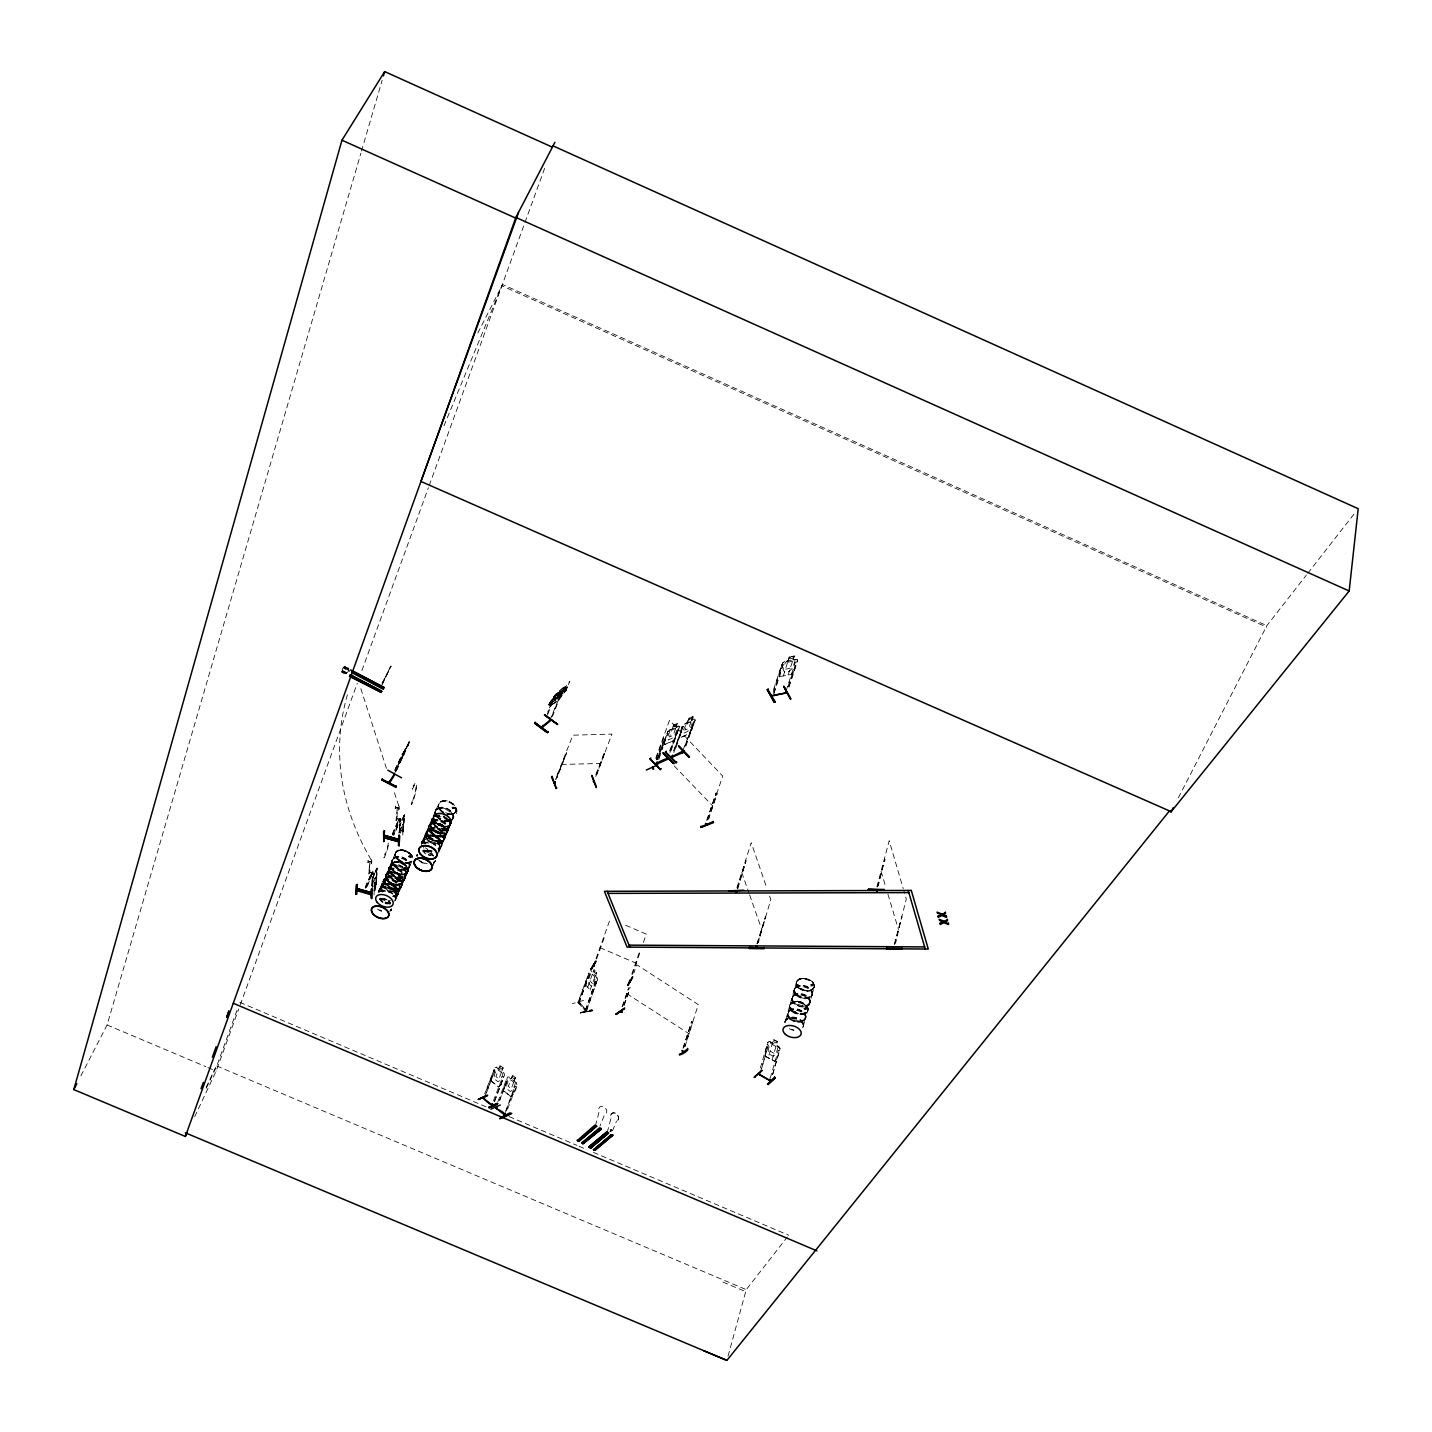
<?xml version="1.0" encoding="UTF-8"?>
<svg xmlns="http://www.w3.org/2000/svg" width="1432" height="1432" viewBox="0 0 1432 1432"><rect width="100%" height="100%" fill="white"/><g stroke="black" fill="none" stroke-linecap="round" stroke-linejoin="round"><path stroke-width="0.75" stroke-dasharray="5 3.75" d="M396.252 818.853C396.664 819.158 404.146 819.766 400.19 820.411M406.42 872.5L405.166 876.241A9.183 5.674 23.5 0 1 390.095 873.484A9.183 5.674 23.5 0 1 396.395 865.644A9.183 5.674 23.5 0 1 405.149 876.277L405.578 875.793M383.418 880.501L382.738 881.861L390.757 865.34M408.89 743.817L403.52 752.14L409.212 741.704L393.71 775.106M796.639 1001.577C799.844 998.963 809.796 1010.008 807.022 1006.105M592.454 1010.706C555.007 1017.203 618.642 1006.463 580.533 1012.8M374.038 894.928L374.522 882.649L373.072 885.907M374.2 890.847L374.414 885.119M580.676 1012.388L592.239 1009.632M375.596 887.321C379.677 857.41 371.353 907.423 375.793 887.303M611.536 1129.955L610.48 1131.298L611.446 1130.815M611.518 1130.582L610.891 1131.012M381.002 888.61L381.216 886.694L381.163 888.288M385.029 878.264C388.824 874.916 380.429 882.47 382.165 884.135M383.185 890.167L382.237 890.901M382.988 890.274L382.111 890.615L383.078 890.615M383.561 891.152L383.436 890.364M383.4 880.537L384.42 879.785L384.241 881.378M388.591 881.879L385.888 878.693L385.566 875.006M426.915 833.531L429.278 828.716M386.443 878.962L387.338 879.373M388.251 871.318L391.097 864.892L387.66 873.61M387.893 879.499L386.944 878.639L387.911 878.997M386.712 879.391L387.678 879.141M429.851 835.142C434.54 834.874 443.311 839.045 441.879 845.471M434.612 822.738L432.41 823.293M392.654 868.025L392.833 868.938M392.654 868.938L392.851 868.025M367.97 862.708L368.078 860.578M412.04 860.99C406.545 866.342 392.35 859.755 395.93 851.861M395.178 854.832L395.25 853.257M394.391 890.471C395.017 887.947 397.631 892.261 396.413 890.06M394.892 890.579L394.946 890.024M368.758 873.878L369.599 869.904M369.009 870.745L369.85 862.512L369.026 870.674M369.134 873.985L369.993 870.012M371.318 873.144L372.839 874.648L372.964 871.945L372.839 874.648L371.282 874.003M371.676 862.977A1.862 1.414 2.8 0 0 369.009 861.545A1.862 1.414 2.8 0 0 368.794 863.997A1.862 1.414 2.8 0 0 371.676 862.977L371.801 860.847A1.862 1.414 2.8 0 0 369.116 859.415A1.862 1.414 2.8 0 0 368.901 861.867A1.862 1.414 2.8 0 0 371.801 860.847M365.339 888.18L372.571 871.837M371.407 873.914L372.338 872.679L368.865 871.533M372.266 885.191C374.665 870.441 370.906 881.593 372.803 878.514M397.72 856.998L396.36 857.142M395.644 890.149L397.076 890.972M398.651 893.371C399.546 885.728 387.141 880.071 381.771 885.638M406.33 873.967C413.168 867.291 399.152 858.448 392.762 862.512M371.783 885.066L372.034 878.299M372.105 886.301L372.553 877.494M372.356 890.847L373.072 877.673M402.822 834.999L402.75 824.313M400.011 888.467L405.829 874.916M401.157 879.266C398.884 875.417 398.347 881.915 401.461 879.373M403.305 879.839L402.392 883.114M376.795 868.848L372.571 878.031L376.92 869.206M372.606 878.586L377.278 868.168L376.025 884.546L377.368 868.311M376.025 884.546L376.67 868.114M404.325 867.828L405.542 869.135M406.491 868.58L405.292 867.631L404.737 868.759M404.093 880.143A9.093 5.621 23.5 0 0 395.411 869.636A9.093 5.621 23.5 0 0 389.182 877.368A9.093 5.621 23.5 0 0 404.093 880.143L405.363 876.563M406.097 867.935L405.489 869.188M406.634 868.472C407.01 871.444 401.676 867.488 405.471 867.577M392.117 860.632L389.164 867.416M408.603 856.873L408.532 856.39M409.069 856.891L410.179 855.924M409.874 857.052L410.841 856.676L409.928 857.482M387.768 872.339L384.814 879.069L387.696 872.589M378.764 890.758L378.692 891.044A9.254 5.656 23.4 0 1 389.898 889.129A9.254 5.656 23.4 0 1 395.375 898.687L396.073 897.327L394.015 902.017M395.232 808.794L395.375 806.556M395.912 820.554L396.807 816.437M397.076 817.35L397.183 808.615L396.324 820.661M421.796 843.824L424.123 839.009M399.063 809.08A1.915 1.432 3.6 0 0 396.288 807.63A1.915 1.432 3.6 0 0 396.091 810.1A1.915 1.432 3.6 0 0 399.063 809.08L399.206 806.825A1.915 1.432 3.6 0 0 396.431 805.393A1.915 1.432 3.6 0 0 396.234 807.863A1.915 1.432 3.6 0 0 399.206 806.825M398.651 820.572L400.262 818.549L393.621 834.247M398.937 833.263L399.904 825.387M399.868 818.424L400.262 821.019L393.872 835.142M399.868 832.422L399.85 824.062L399.367 832.296L402.947 824.152M398.561 820.769L400.137 821.109L399.886 820.232M399.564 831.365L399.761 824.241M399.868 825.011L399.349 826.21L404.755 814.683L403.162 831.992L403.609 815.417L404.128 816.526M423.693 840.638L423.926 838.597M424.839 842.839L426.217 842.678L424.928 842.983M426.593 831.813L425.25 835.572M402.661 831.849L403.949 814.683M403.162 831.992L404.343 815.613M442.81 836.521C436.706 837.684 427.559 833.424 428.669 826.264M430.567 829.88L430.925 831.025L429.582 830.542M443.186 826.461L435.006 821.807L433.538 816.634M435.972 809.724L435.042 813.125M434.54 820.5L435.632 819.856L435.865 820.983M438.657 807.72C436.957 791.395 467.118 806.449 453.317 817.242M440.483 808.257C437.673 806.789 441.074 810.065 440.447 807.612M440.752 808.543L439.803 808.203M437.816 841.891L439.051 843.681L440.054 842.302M439.875 843.054L438.12 842.696L438.747 841.604M453.443 816.061L452.512 819.319A9.576 6.122 23.3 0 0 443.437 808.167A9.576 6.122 23.3 0 0 436.635 816.616A9.576 6.122 23.3 0 0 452.387 819.462L451.098 820.554M440.197 807.934L440.161 808.436M440.268 843.018L439.714 841.962L438.998 843.305M440.233 848.263L440.358 846.598M442.363 830.095L443.419 829.379M448.574 828.448L446.211 832.923M449.916 825.691L450.06 823.651L448.717 827.678A9.451 6.014 23.3 0 1 433.162 824.904A9.451 6.014 23.3 0 1 439.839 816.598A9.451 6.014 23.3 0 1 448.699 827.714M503.957 1086.512L503.563 1090.79L511.117 1096.733L503.652 1090.754L507.393 1077.258L508.879 1076.828L516.326 1082.717C518.133 1087.461 514.142 1093.117 511.117 1096.733M443.168 829.379L444.01 830.703M442.524 830.005L444.564 830.846L442.971 829.343M444.206 830.632L445.048 830.22M448.198 819.337L449.433 820.554L449.254 819.605M449.899 820.787C446.981 816.688 447.267 822.809 449.791 821.001M501.111 1084.4L498.712 1086.977L491.122 1081.017L491.427 1076.774M491.248 1080.963L491.641 1076.81M435.167 811.425L436.348 809.348M452.011 807.666L453.711 807.004L454.785 808.167M454.213 807.917L452.924 807.952M344.7 666.703L348.889 668.386L344.7 666.65L343.752 668.368L349.712 671.411M445.101 837.505L447.947 830.721L447.231 832.117A9.362 5.961 23.3 0 1 431.82 829.361A9.362 5.961 23.3 0 1 438.425 821.145A9.362 5.961 23.3 0 1 447.214 832.153L447.267 832.046M440.215 847.905L443.132 840.996A9.505 6.014 23.2 0 0 434.057 829.933A9.505 6.014 23.2 0 0 427.38 838.221A9.505 6.014 23.2 0 0 442.989 841.067M443.669 839.957L449.433 826.282M387.75 872.052L388.448 870.513M431.766 819.605L425.895 833.173M435.185 811.765L432.249 818.531L432.929 817.207M425.376 834.212L422.404 841.193M427.005 831.956L421.169 845.507M421.903 842.249L421.885 842.32A9.523 5.997 23.2 0 1 433.52 840.387A9.523 5.997 23.2 0 1 438.998 850.393M342.427 670.659L346.437 672.592M409.713 866.163L412.488 859.665M341.89 671.59L347.869 674.562M369.062 872.339L374.396 873.806L372.678 872.876M384.295 880.215L378.442 893.514M814.575 986.326L811.622 990.085L807.433 990.872M585.849 985.019L586.189 980.544L585.849 985.019L591.81 992.197L593.868 989.566M808.06 1009.739L807.899 1007.752M399.653 819.355L396.073 818.084M789.551 1005.926L789.73 1007.877M1178.357 797.785L1266.855 625.659L1306.396 575.055M794.026 990.89L794.42 988.635M404.612 815.846C389.755 846.33 415.799 791.287 399.349 824.975M372.069 879.373L372.553 878.299M408.567 868.418L409.248 867.13L406.366 873.735L404.63 874.326L391.222 871.766L397.971 873.824L402.625 878.389L401.515 876.742M402.016 829.88L401.533 830.757M428.168 829.576L427.524 831.061L430.423 824.08L437.029 822.881L445.352 827.607L446.73 833.173M395.608 899.905L395.626 899.779A9.165 5.585 23.4 0 0 395.697 898.258L396.646 894.946M373.752 886.641L374.898 882.237L374.11 890.561M372.589 873.162L366.324 888.449M456.325 810.745L454.248 813.358L450.31 814.325M784.933 1022.09L786.472 1019.011M442.005 845.184L438.013 848.728M446.856 832.887L445.978 834.641M451.438 823.114L449.38 825.638L445.477 826.622M382.183 883.114L379.265 889.755L379.928 888.377M433.502 816.634C437.798 808.274 454.732 815.882 450.704 824.528M423.783 838.955L425.984 836.019L432.231 835.286M428.508 826.622L429.403 824.796M382.075 683.225L391.025 666.202L381.521 685.982M403.09 881.718L402.786 878.102M789.927 1004.369C787.439 1013.051 803.549 1018.152 807.738 1010.903M793.077 995.526L791.914 1000.27M390.721 666.041L382.093 683.977M791.323 1008.307L790.428 1008.271L791.61 1008.772M790.84 1008.414L791.001 1007.824M797.105 985.055L798 984.357M798.358 984.858L797.982 984.93M894.248 944.261L901.82 916.605L895.609 943.097M894.785 944.261L906.277 899.099L903.843 890.758M382.38 683.386L391.025 666.202M381.073 887.052L381.914 885.316M385.405 875.364L387.517 872.535L391.294 871.658M806.592 1009.148L804.498 1007.985L805.643 1009.238M812.123 985.986L810.924 984.339M806.055 1008.969L805.59 1007.788M812.75 984.697C808.436 988.528 812.946 983.122 812.105 984.536M807.63 1011.225L808.131 1009.381L807.666 1011.243M812.123 995.222L812.266 991.857M607.24 1132.354L611.088 1117.98A4.6 3.562 50.4 0 1 612.645 1113.022A4.6 3.562 50.4 0 1 618.051 1116.137A4.6 3.562 50.4 0 1 616.369 1121.202L616.512 1121.095A4.6 3.562 50.4 0 0 618.194 1116.011A4.6 3.562 50.4 0 0 612.771 1112.915A4.6 3.562 50.4 0 0 611.088 1117.98L611.088 1117.98M876.885 886.909L889.2 840.727L903.234 888.681M877.44 886.909L884.815 859.2L878.299 885.782M595.426 1125.695L599.185 1111.447A4.6 3.58 50 0 1 600.885 1106.381A4.6 3.58 50 0 1 606.327 1109.496A4.6 3.58 50 0 1 604.626 1114.579L599.936 1126.089M449.952 825.065L452.798 818.406L452.082 819.802A9.433 6.032 23.3 0 1 436.563 817.045A9.433 6.032 23.3 0 1 443.24 808.74A9.433 6.032 23.3 0 1 452.065 819.838M728.065 1356.104L746.251 1289.641L787.296 1236.979M405.238 878.228L403.162 880.823M811.532 985.753L811.908 984.303M812.606 985.556L810.942 984.947M803.245 1026.332L805.321 1019.065M805.554 1017.973A9.344 5.764 16.1 0 0 794.724 1008.665A9.344 5.764 16.1 0 0 790.213 1017.687A9.344 5.764 16.1 0 0 805.554 1017.973L809.545 1003.868A9.29 5.764 16.1 0 1 794.151 1003.796A9.29 5.764 16.1 0 1 798.662 994.757A9.29 5.764 16.1 0 1 809.438 1004.047M809.832 1002.668A9.29 5.764 16 0 0 799.056 993.378A9.29 5.764 16 0 0 794.545 1002.418A9.29 5.764 16 0 0 809.832 1002.668L811.872 995.562M812.141 994.47L814.003 987.597A9.219 5.782 16 0 0 803.316 978.342C798.913 977.322 793.901 982.173 797.23 986.183M804.569 1008.432L804.766 1009.077M785.703 1019.942L787.672 1012.997M788.065 1011.601L792.021 997.692M794.366 989.494L792.343 996.511M796.747 981.314L794.438 988.653M770.183 1078.242L778.31 1050.3L779.438 1050.891L778.31 1050.3M772.528 1074.573L779.957 1048.636L776.287 1045.127L777.934 1047.544L775.983 1054.346L773.119 1056.172L769.324 1054.131L768.143 1050.103L770.094 1043.319L772.367 1043.015M772.761 1074.358L780.1 1048.654M772.081 1059.823L777.451 1041.565L773.405 1039.399L768.286 1057.783M760.177 1072.926L768.411 1045.002L767.069 1044.626L768.178 1045.235M761.663 1068.433L768.411 1045.002M760.285 1068.057L767.946 1042.12L769.611 1041.529L772.51 1043.087M765.243 1056.261L774.891 1061.327L765.243 1056.261L765.118 1051.876L768.071 1042.245M80.872 1075.88L107.096 1024.972L360.9 153.188M361.526 151.04L382.165 80.192M756.866 943.849L765.565 916.802L758.333 942.703M757.385 943.849L765.565 916.802M757.832 942.703L770.846 899.672L769.396 895.447M736.925 887.786L751.209 842.607L766.478 886.999M737.444 887.786L746 860.686L737.265 888.771M737.784 888.771L746 860.686M682.992 1048.152L691.656 1021.553L692.676 1022.233L684.693 1046.81M683.279 1047.956L691.656 1021.553M684.961 1046.613L698.279 1004.584L636.757 964.721L633.928 973.008M786.061 691.029L795.297 662.3L796.675 662.032L787.618 687.36M788.781 686.68L796.675 662.032M794.295 670.212L797.499 660.224M789.014 687.109L797.749 660.277L796.461 659.382L784.861 661.53M788.083 675.045L794.259 656.017L789.229 656.966L788.101 660.814M794.259 656.017L793.06 659.74M773.942 693.732L783.035 664.609L781.657 664.878L772.976 691.495M783.358 675.922L789.229 656.966M773.208 691.942L782.57 662.927L788.262 660.796M784.772 661.28L782.642 663.07L779.366 673.13L779.867 676.548L791.753 674.383L794.527 670.337M773.692 693.303L783.035 664.609M803.209 1027.174L803.37 1023.791M707.122 820.106L716.197 793.024L717.074 793.955L708.715 818.961M708.285 819.122L722.695 776.055L669.532 720.224L655.534 758.906M396.61 896.128L399.51 889.415A9.219 5.656 23.5 0 0 390.578 878.818A9.219 5.656 23.5 0 0 384.295 886.641A9.219 5.656 23.5 0 0 399.385 889.451M706.692 820.268L716.197 793.024M386.855 883.437L389.021 883.938M623.94 1005.371L630.152 987.203M624.209 1005.157L629.74 989.011M631.78 974.118L639.603 951.51M632.389 974.387L640.552 950.794M643.398 942.453L646.262 934.129L622.311 923.819M622.186 1006.696L628.415 988.528M622.455 1006.499L628.97 987.489M692.694 716.644L691.388 720.314L694.323 718.918L695.254 719.777L691.763 729.676L689.043 733.721L679.753 737.784M692.855 716.465C681.56 722.82 698.512 710.773 691.495 720.421L693.088 720.761L690.654 727.635L687.593 731.483L683.834 733.13L682.867 731.072L689.043 718.417M682.992 750.225L694.072 721.495L684.782 746.573M685.534 745.714L694.072 721.495M685.892 746.09L695.254 719.777L694.216 719.061L683.189 725.093L687.664 722.032L688.846 718.238M597.233 980.079L585.921 1011.583L585.169 1010.795L595.533 981.529L596.643 982.263L595.533 981.529M585.169 1010.795L595.945 981.421M586.404 1011.511L597.359 980.043L597.001 977.77L590.879 970.717M669.943 752.48L678.571 728.315L669.925 751.317M596.589 959.01L604.68 936.492M671.017 750.833L679.663 726.489L675.958 727.134L677.264 723.464M664.287 741.543L664.305 744.801L673.684 740.702L679.77 726.615M587.729 987.221L592.848 972.865M673.452 750.959L683.154 726.293L674.92 750.851M679.699 734.777C679.054 744.067 680.737 725.845 683.064 724.968L673.81 751.335M673.846 752.498L683.154 726.293M590.145 990.067L596.589 972.274L593.725 985.162L591.416 986.487L589 983.659L588.713 979.273L591.094 972.65L592.794 972.99L593.94 969.482L596.338 972.31M677.443 723.285L676.065 727.241L677.622 727.581L675.17 734.455L672.109 738.268L668.386 739.914L667.455 737.838L669.925 730.982L672.342 728.888L673.559 725.111L677.551 723.411L673.47 725.057L672.252 728.816L667.706 731.752L658.362 759.193M578.761 1001.165L579.692 1002.132L578.797 1003.349L578.027 1002.561L588.91 972.919M578.027 1002.561L589.787 971.129M578.725 1003.259L589.608 974.029L588.498 973.295L589.214 974.118M578.868 1003.367L589.608 974.029M669.567 750.941L678.571 728.315M595.981 958.742L610.354 918.664M657.252 759.676L667.777 733.077L662.336 749.527M658.344 758.047L667.831 731.734M658.72 759.569L661.602 751.532M583.54 1000.413L572.388 1003.635M655.963 758.727L663.463 737.999L664.376 738.966L656.894 759.694M656.465 759.873L664.376 738.966M206.262 1088.231L216.769 1065.981L237.64 1008.504M194.698 1116.638L216.178 1071.029L238.768 1008.933M240.272 1004.799L357.32 683.154M361.902 670.534L428.454 487.632M429.224 485.52L544.697 168.171M514.016 1081.16L515.377 1077.669M505.89 1110.606L514.84 1086.333L516.021 1086.888L514.84 1086.333M505.442 1112.485L515.144 1086.19M507.519 1109.263L516.88 1084.794L516.147 1082.843M512.405 1075.325L511.117 1078.761L509.094 1078.636L506.695 1085.08L507.268 1089.126L510.275 1091.47L512.907 1089.967L515.287 1083.523L514.106 1081.106L515.52 1077.652L512.334 1075.128L511.063 1078.564M440.197 848.406L439.409 849.928M494.308 1101.548L503.688 1077.15L502.507 1076.596L503.384 1077.294M494.613 1101.405L504.547 1075.038L503.992 1072.98L496.421 1067.109L494.935 1067.52L485.681 1091.793M497.888 1101.727L506.463 1079.352L507.358 1080.05L499.822 1100.259M499.517 1100.402L507.358 1080.05M501.683 1071.404L503.062 1067.932M493.431 1100.832L502.811 1076.452M484.75 1096.661L494.971 1070.277L494.094 1069.579L484.625 1093.941M486.576 1092.491L494.971 1070.277M500.072 1065.551L498.676 1069.042L496.725 1068.863L494.308 1075.307L494.881 1079.352L497.888 1081.715L500.538 1080.229L502.954 1073.785L501.773 1071.369L503.205 1067.896L500.001 1065.354L498.712 1068.791M595.891 774.426L605.181 751.854L595.945 776.878M596.052 774.837L604.519 751.872M595.784 776.466L611.965 734.061L572.907 735.189L555.401 779.384M392.117 860.22L394.23 857.571M399.277 761.484L398.347 764.223L402.517 757.474M564.602 689.454L565.568 686.93L555.079 695.236L549.977 705.69L555.097 695.147M564.87 691.191L566.75 688.148M552.376 704.24C559.285 701.698 561.129 694.52 566.052 690.457L567.502 686.823L566.195 690.564L561.362 695.701L547.883 705.582L554.327 697.026L561.595 692.157L557.03 699.317M556.368 777.755L566.571 752.874L557.048 777.737M556.063 779.384L566.571 752.874M556.439 698.565L557.8 695.182M612.52 1130.832L616.512 1121.095M551.678 716.949L562.543 690.188L552.519 716.269M547.472 715.051L554.309 696.937L547.812 711.453M549.62 720.582L562.543 690.188M547.454 713.745L554.309 696.937M443.956 425.841L501.898 285.809L1266.658 627.127M565.568 686.93L560.628 697.635L550.568 705.922L551.034 702.897L548.026 705.385L553.486 697.044M558.659 699.228C562.74 697.169 581.535 660.098 558.552 699.013M557.782 697.509L559.178 694.162M402.571 756.186L405.005 751.8M548.921 704.472L550.819 701.483L549.924 703.649M550.157 705.403C547.901 696.453 581.947 673.273 554.936 695.129M437.691 853.723L439.731 848.961L439.015 850.357A9.433 5.925 23.2 0 0 438.478 848.639M432.876 865.966L434.898 861.223L434.433 862.297A9.612 6.014 23.2 0 0 435.221 860.865M438.872 851.951L444.582 838.579L443.866 839.957A9.398 5.943 23.2 0 1 428.419 837.201A9.398 5.943 23.2 0 1 435.024 829.003A9.398 5.943 23.2 0 1 443.848 840.011L445.209 836.145M448.502 829.468L451.277 822.899M453.461 808.543L454.427 808.078L453.139 808.096M449.38 820.608L448.61 820.912M395.644 899.779L401.39 886.623M404.773 878.8L400.727 887.876A9.147 5.621 23.4 0 1 385.745 885.119A9.147 5.621 23.4 0 1 391.992 877.368A9.147 5.621 23.4 0 1 400.709 887.93L400.835 887.697M405.328 877.548L408.12 871.068M435.668 810.691L438.55 804.158M399.277 878.586L399.582 878.102M399.492 878.389L400.155 879.302M404.63 867.899L405.614 867.882M401.139 878.997L400.172 879.23M395.5 853.168L392.601 859.612L393.263 858.323M379.122 891.939L384.241 880.376M400.101 826.175L399.707 825.226M375.542 884.421L376.437 883.598M399.116 832.386L402.804 824.116M400.244 833.138L401.712 829.844L402.356 830.685M366.502 887.643L372.517 872.894M372.123 878.46L376.795 868.025M392.296 833.997L398.723 819.462L398.526 820.876L400.119 821.306L400.334 819.909L393.549 835.268M392.404 834.731L398.579 819.963M392.547 834.981L398.723 820.787M399.26 820.733L400.262 818.549M375.56 877.1C366.699 900.388 376.741 869.457 375.918 879.123M365.232 887.285L371.461 872.858M365.196 887.947L371.622 873.341M371.998 874.075L372.964 871.945M395.089 769.324L403.09 753.411L402.124 753.948M394.695 770.47L402.607 753.16M395.178 770.72L403.555 752.086M395.948 771.508L407.386 745.428M409.373 741.776L408.013 745.231M396.449 770.72L408.961 743.673M579.262 1002.293L579.047 1001.326M206.172 1087.318L215.444 1067.646M586.1 1010.366L585.473 1009.632L586.386 1010.527M586.332 1011.422L578.474 1002.346M402.661 756.024L401.193 758.709L405.847 748.059M396.073 897.327L396.055 897.381A9.272 5.656 23.4 0 0 389.361 887.339A9.272 5.656 23.4 0 0 379.194 891.259M388.699 867.953L389.755 866.145M380.876 887.679L378.675 892.029A9.398 5.746 23.4 0 1 389.003 888.126A9.398 5.746 23.4 0 1 395.697 898.294L395.626 898.347M384.796 879.105L385.333 877.959M397.666 857.374L397.308 856.408M392.959 868.866L392.01 868.83M394.82 889.809L394.874 891.205L396.933 891.241M395.805 891.313L396.664 890.185M421.957 841.712L422.959 839.993M399.528 889.433L398.83 890.74A9.236 5.656 23.5 0 1 383.704 887.947A9.236 5.656 23.5 0 1 390.005 880.143A9.236 5.656 23.5 0 1 398.812 890.776L399.08 890.436M397.935 894.732L398.723 891.814M430.925 831.025L430.853 830.13M390.99 910.197L391.652 908.944A9.201 5.585 23.4 0 1 390.327 909.947M477.84 333.047L502.56 284.503L1266.855 625.659M452.279 807.129L452.798 808.668L454.732 808.257M610.515 1130.188L610.515 1131.137L611.178 1130.367M438.085 842.392L439.015 841.712M443.168 831.097L445.101 830.703M442.452 842.32L443.777 838.615M435.364 860.722L433.234 863.299M342.499 670.462L341.55 672.181L347.511 675.206M342.087 671.232L348.03 674.293M342.463 670.57L346.347 672.736M344.665 666.757L348.513 668.995M344.289 667.419L348.262 669.442M431.569 821.771L430.907 823.096L434.021 816.33L431.659 821.001M812.087 995.329L811.013 996.708M344.897 666.256C337.039 671.143 348.907 677.408 348.889 668.386M788.853 1010.67L787.564 1015.557M691.656 729.55L689.222 733.918L679.627 737.945M449.147 827.231L447.733 828.43M444.278 839.51L442.846 840.763M442.828 841.927L442.864 841.873A9.648 6.104 23.2 0 0 433.681 830.703A9.648 6.104 23.2 0 0 426.879 839.116A9.648 6.104 23.2 0 0 442.739 841.998L441.414 843.126M401.139 887.446L399.779 888.574M391.401 909.803L391.33 909.875A9.344 5.674 23.4 0 1 390.059 910.895L391.33 909.875M408.693 743.047L407.386 746.466M405.471 749.33L407.118 746.663M402.481 755.899L404.128 753.232M426.145 832.296L427.595 831.043M441.253 846.634L439.821 848.048M455.555 812.248L454.248 813.358M402.517 882.792L397.326 885.066L388.573 881.915M397.935 894.785L394.981 896.432M398.078 894.409L396.682 895.77M424.516 837.505C430.226 832.207 440.555 837.953 442.13 843.466M429.242 825.154L432.518 822.935M386.085 873.967L391.151 871.981M395.894 851.843C401.3 847.207 411.127 851.342 412.846 857.929M791.681 674.275L794.456 670.212M448.807 827.535L448.95 827.374A9.594 6.122 23.3 0 0 440.018 816.043A9.594 6.122 23.3 0 0 433.234 824.474A9.594 6.122 23.3 0 0 449.022 827.32M794.438 988.599L795.44 987.292M808.633 1005.013L810.011 1000.18M1307.756 573.301L1355.477 512.208M439.123 850.214L439.248 850.053A9.684 6.086 23.2 0 0 432.589 839.349A9.684 6.086 23.2 0 0 421.814 843.627M404.2 879.982L404.343 879.821A9.254 5.71 23.5 0 0 395.59 869.081A9.254 5.71 23.5 0 0 389.271 876.957A9.254 5.71 23.5 0 0 404.415 879.767M774.819 1061.398L777.182 1058.355M591.81 992.197L593.994 989.53M511.081 1096.554L513.479 1094.012M435.99 809.742L437.404 808.489M498.676 1086.816L501.111 1084.257M667.831 731.859L669.693 729.962M431.444 821.95L432.661 820.876L430.298 825.494M806.753 1012.209L803.209 1013.767L798.573 1013.695M804.48 1020.175L805.733 1015.503M769.611 1041.529L778.954 1046.685L779.867 1048.707M388.716 870.28L389.898 869.296M435.006 819.909L434.737 820.518M435.865 820.822L434.63 820.643M392.798 862.547L390.864 864.928L391.312 868.24M449.129 819.552L448.359 819.211M448.037 819.39L448.771 820.643M386.264 873.627L387.499 872.589M408.657 856.533L411.056 857.392M410.912 857.714L411.091 856.748M405.704 869.206L405.9 867.81M383.454 891.08L382.38 891.044M610.318 1129.329L611.929 1130.475M404.236 876.921L405.489 875.865M404.182 876.993L405.507 875.883A9.326 5.764 23.5 0 0 396.575 865.089A9.326 5.764 23.5 0 0 390.184 873.055A9.326 5.764 23.5 0 0 405.471 875.883M609.925 1131.173L611.375 1129.938M610.086 1131.405L611.553 1130.17M397.881 891.438L400.101 887.16M564.315 689.544L567.645 686.93M567.484 687.127L558.516 693.357L554.041 700.57L555.723 700.391M554.739 697.259L553.468 697.617M562.991 690.528L561.702 690.886M396.843 895.483L393.066 896.36M401.246 883.902C395.393 886.856 386.98 881.897 385.333 876.975M439.928 847.744L438.156 848.424A9.398 5.925 23.2 0 0 440.25 840.208A9.398 5.925 23.2 0 0 427.792 835.679A9.398 5.925 23.2 0 0 425.59 843.824M382.988 884.6L384.725 883.956M397.147 850.751L398.884 850.089M407.637 869.152L409.785 864.731M812.928 985.753L811.371 985.323M805.858 1007.824L803.853 1008.629M806.109 1009.005L804.891 1009.292M788.227 660.904L785.309 662.622L783.035 669.603L784.575 672.145L789.3 671.286L792.791 667.813L795.046 660.814L792.916 660.045M562.955 688.452L565.712 687.038M549.834 705.582L552.591 704.204M491.122 1081.017L498.801 1086.942M669.693 730.052L678.857 726.006L679.609 726.722M668.135 733.452L666.686 733.56M683.512 726.668L682.044 726.776M664.341 744.533L673.684 740.702L676.244 736.478M663.463 737.999L663.947 739.145M717.074 793.955L715.767 793.185M430.62 824.009L432.392 823.293M425.734 842.625L425.716 842.32M442.828 836.467L446.104 834.319L442.971 836.163L436.098 835.608L429.081 829.808M397.201 857.249L397.219 856.318L396.27 856.998M408.818 856.014L409.946 855.924M406.044 868.83L405.166 868.741M809.653 990.693L811.604 990.103M794.348 1001.863L789.837 1004.691L792.469 1002.114L796.693 1001.326L801.49 1002.221L807.004 1006.069M495.025 1067.646L496.528 1067.216M596.875 977.805L597.466 980.097M580.425 1012.889L592.114 1010.133L580.569 1012.943M783.268 665.039L781.657 664.878M789.3 657.091L794.33 656.16M792.845 659.901L796.568 659.257L797.749 660.277M787.815 662.157L792.523 661.28M785.559 669.138L790.267 668.279M437.351 813.322L441.754 813.251M432.41 823.257C438.21 822.201 445.442 825.458 446.838 831.509M438.425 841.873L439.892 842.32M396.879 856.551L396.503 857.267M409.087 855.906L411.127 856.855M394.516 861.849L398.758 861.813A9.057 5.603 23.5 0 1 407.458 872.374A9.093 5.638 23.5 0 1 392.583 869.654A9.093 5.638 23.5 0 1 398.812 861.885A9.093 5.638 23.5 0 1 407.476 872.428A9.057 5.603 23.5 0 1 392.619 869.636A9.057 5.603 23.5 0 1 398.83 861.885M405.9 869.385L406.33 868.24M384.743 883.92L386.783 883.723M383.096 891.223A9.147 5.603 23.4 0 1 385.709 883.365A9.111 5.567 23.4 0 1 397.935 888.986A9.111 5.567 23.4 0 1 393.191 895.823A9.147 5.603 23.4 0 0 397.971 888.986A9.147 5.603 23.4 0 0 385.709 883.365A9.111 5.567 23.4 0 0 383.132 891.223L383.311 891.134M394.964 896.486L392.941 896.665A9.183 5.621 23.4 0 0 397.666 889.737A9.183 5.621 23.4 0 0 385.351 884.081A9.183 5.621 23.4 0 0 382.738 891.975M800.989 978.468C806.27 977.662 814.003 980.186 814.54 986.29M811.121 984.303L812.177 984.411M794.348 1001.827L796.604 1001.684M561.326 764.437L600.742 763.471M902.106 917.572L901.301 916.605M765.887 917.751L765.064 916.802M450.31 814.378L441.36 811.121L438.192 805.947M443.186 826.425L445.477 826.658M443.293 829.307L444.368 829.593M439.409 843.054L438.228 842.177M805.053 990.64L807.433 990.908M805.554 1009.614L804.104 1008.737M585.903 1009.417L585.921 1011.511L578.063 1002.436M453.532 808.507L452.476 807.63M403.162 826.157L402.714 834.874M432.088 835.572L436.724 837.308M403.18 850.053L405.489 850.68M805.053 990.676L797.248 986.201M389.021 883.902L393.549 885.549L398.185 890.077M805.357 1007.645L806.234 1008.54M798.573 1013.713L790.697 1009.22M398.597 819.748L400.19 820.196M722.909 1282.088L745.714 1291.61M216.769 1065.981L746.251 1289.641M107.096 1024.972L205.886 1066.679M207.944 1067.556L216.178 1071.029M239.86 1002.346L486.522 1107.008M509.13 1116.602L576.953 1145.385M579.011 1146.262L585.187 1148.876M593.403 1152.366L788.674 1235.225M599.99 947.68L636.273 963.271M610.318 1131.101L611.196 1130.6M390.56 883.204L392.762 884.224M395.59 891.384L394.606 890.615M402.338 757.456L404.647 753.125M348.227 669.532L344.038 667.831L349.999 670.91M770.165 1051.213L773.96 1053.254M773.441 1039.65L777.2 1041.691M772.117 1044.411L775.911 1046.452M626.84 993.718L689.043 1033.743M691.37 1021.768L692.408 1022.43M398.114 873.502L402.768 878.085L401.658 876.42M395.894 872.768L391.33 868.257M441.557 824.922L443.58 826.318M441.378 811.085L443.383 812.463M446.372 814.933L448.359 816.294M556.726 693.339L553.253 697.062M400.369 825.154L400.387 824.295M409.642 853.024L411.199 854.564M674.203 765.923L712.706 805.93M664.144 741.615L664.448 744.64M590.02 980.795L592.436 983.641M593.868 971.719L595.408 973.545L594.28 970.538M592.383 974.172L594.781 977M578.403 1001.487L578.081 1002.543M382.684 891.957L381.145 888.323L382.648 891.993M424.355 842.106L425.465 843.824M435.042 821.789L433.431 818.298M789.802 1007.591L790.679 1009.202M741.758 872.5L748.918 892.87M749.634 894.91L761.806 929.529M398.723 805.786L393.478 789.909M386.425 768.411L359.897 685.659M402.643 878.425L403.162 880.107M881.056 871.283L885.423 885.871M887.912 894.195L898.508 929.619M428.544 828L429.063 829.772M884.815 859.2L885.101 860.22M794.259 992.072L794.044 990.64M375.721 877.136L376.115 879.033L375.667 877.333M779.456 672.933L780.028 676.405M423.818 840.28L424.212 842.392A9.451 5.961 23.2 0 1 428.991 835.715A9.451 5.961 23.2 0 1 440.591 841.067A9.451 5.961 23.2 0 1 437.924 848.693M765.261 1051.929L765.386 1056.189M370.978 859.558A519.315 318.674 2.2 0 1 347.851 693.16M382.917 891.671A9.129 5.585 23.4 0 1 385.512 883.83A9.129 5.585 23.4 0 1 397.756 889.433A9.129 5.585 23.4 0 1 392.995 896.289M391.616 908.98A9.201 5.585 23.4 0 1 389.755 911.271M381.61 911.271A9.201 5.585 23.4 0 1 377.493 908.98M379.892 899.529A9.201 5.585 23.4 0 1 390.095 904.201M381.789 910.895A9.344 5.674 23.4 0 1 379.57 909.893M380.035 898.974A9.344 5.674 23.4 0 1 390.399 903.717M389.79 903.878A9.326 5.674 23.4 0 1 385.244 903.037M383.042 902.017A9.326 5.674 23.4 0 1 379.498 899.171M381.485 891.313A9.326 5.674 23.4 0 1 385.763 891.295M388.09 891.939A9.326 5.674 23.4 0 1 390.292 892.959M393.854 895.823A9.326 5.674 23.4 0 1 394.946 897.488M380.465 898.204A9.201 5.585 23.4 0 1 382.684 898.419M384.975 899.045A9.201 5.585 23.4 0 1 387.159 900.048M389.11 901.355A9.201 5.585 23.4 0 1 390.668 902.876M391.455 909.481A9.344 5.674 23.4 0 1 390.238 910.501M380.214 898.562A9.344 5.674 23.4 0 1 390.578 903.306M389.969 903.467A9.326 5.674 23.4 0 1 379.677 898.759M379.981 891.563A9.326 5.674 23.4 0 1 388.269 891.527A9.326 5.674 23.4 0 1 395.125 897.076M390.113 902.912A9.165 5.585 23.4 0 1 379.981 898.276M380.286 891.187A9.165 5.585 23.4 0 1 388.448 891.169A9.165 5.585 23.4 0 1 395.178 896.629M387.32 904.022A9.183 5.585 23.4 0 1 385.065 903.395M382.899 902.411A9.183 5.585 23.4 0 1 380.966 901.104M390.471 900.549A9.254 5.656 23.4 0 1 388.233 900.334M385.96 899.708A9.254 5.656 23.4 0 1 383.758 898.705M386.139 899.332A9.398 5.746 23.4 0 1 383.901 898.312M378.871 891.688A9.398 5.746 23.4 0 1 389.182 887.715A9.398 5.746 23.4 0 1 395.876 897.882M425.805 843.376A9.38 5.907 23.2 0 1 427.989 835.232A9.38 5.907 23.2 0 1 440.43 839.779A9.38 5.907 23.2 0 1 438.21 847.887M431.802 854.671A9.469 5.925 23.2 0 0 422.905 851.413A9.487 5.943 23.2 0 1 433.413 856.247M424.624 863.389A9.612 6.014 23.2 0 1 420.346 860.972M417.088 855.906A9.612 6.014 23.2 0 1 417.195 854.278M423.067 850.859A9.612 6.014 23.2 0 1 433.717 855.763M424.212 842.839A9.38 5.907 23.2 0 1 428.83 836.198A9.38 5.907 23.2 0 1 440.34 841.497A9.38 5.907 23.2 0 1 437.691 849.069M424.391 843.126A9.594 6.032 23.2 0 1 428.848 843.072M434.737 861.294A9.469 5.925 23.2 0 1 433.484 862.368M423.496 850.089A9.469 5.925 23.2 0 1 430.388 851.968M435.4 860.435A9.612 6.014 23.2 0 1 433.395 862.923M427.184 863.639A9.612 6.014 23.2 0 1 424.803 862.977M423.245 850.447A9.612 6.014 23.2 0 1 432.267 853.74M430.602 855.674A9.594 6.032 23.2 0 1 428.24 855.011M425.966 853.973A9.594 6.032 23.2 0 1 423.962 852.613M422.816 843.412A9.594 6.032 23.2 0 1 431.408 843.323M433.699 844.379A9.594 6.032 23.2 0 1 435.704 845.757M438.407 849.104A9.594 6.032 23.2 0 1 438.926 850.841M433.073 855.298A9.433 5.925 23.2 0 1 422.673 850.519M423.138 843.054A9.433 5.925 23.2 0 1 431.587 842.947M433.824 843.985A9.433 5.925 23.2 0 1 435.811 845.345M431.569 852.201A9.523 5.997 23.2 0 1 423.353 847.565M431.766 851.843A9.684 6.086 23.2 0 1 425.071 848.746M422.333 842.768A9.523 5.997 23.2 0 1 434.093 839.045A9.523 5.997 23.2 0 1 438.281 850.125M432.142 850.859A9.523 5.997 23.2 0 1 429.779 850.214M427.524 849.176A9.523 5.997 23.2 0 1 425.537 847.816M430.405 842.535A9.505 6.014 23.2 0 1 428.419 831.509A9.505 6.014 23.2 0 1 442.971 838.221A9.505 6.014 23.2 0 1 432.643 843.573M421.993 843.215A9.684 6.104 23.2 0 1 433.932 839.42A9.684 6.104 23.2 0 1 438.192 850.68M431.945 851.413A9.684 6.104 23.2 0 1 425.25 848.335M814.003 987.597A9.219 5.782 16 0 1 798.823 987.382A9.219 5.782 16 0 1 803.316 978.342M793.847 1030.36A9.362 5.746 16.1 0 1 789.318 1028.713M784.951 1022.788A9.362 5.746 16.1 0 1 795.494 1018.94A9.362 5.746 16.1 0 1 802.851 1027.728M793.99 1029.966A9.523 5.835 16.1 0 1 791.592 1029.322M784.933 1022.269A9.523 5.835 16.1 0 1 795.655 1018.367A9.523 5.835 16.1 0 1 803.119 1027.299M785.345 1021.392A9.362 5.746 16.1 0 1 797.051 1017.919A9.362 5.746 16.1 0 1 802.26 1027.549M785.058 1021.839A9.523 5.835 16.1 0 1 795.78 1017.937A9.523 5.835 16.1 0 1 803.245 1026.851M388.323 843.126A10.275 1.862 -74.3 0 1 384.886 855.101L384.957 853.794L383.937 857.858L384.796 856.551A12.315 2.22 -74.3 0 0 388.412 845.005M392.028 862.1L392.1 860.22L392.046 862.1M395.626 898.58L395.662 898.813A9.326 5.674 23.4 0 1 395.572 900.28L395.644 898.652M412.076 803.406L411.217 804.695L412.273 800.506L412.183 801.884A10.579 1.862 -74.6 0 0 415.942 787.475A10.579 1.862 -74.6 0 0 413.132 787.833L412.255 789.265L413.311 785.166L413.221 786.58A12.673 2.237 -74.6 0 1 416.587 786.15A12.673 2.237 -74.6 0 1 412.076 803.406M563.796 688.989L559.787 694.395L561.792 694.001L561.38 695.075L558.82 695.666L554.291 701.036L558.462 695.451L556.404 695.863L556.797 694.753L559.411 694.18L563.796 688.989M560.986 691.423L556.762 696.972L558.856 696.543L558.39 697.653L555.813 698.225L551.409 703.38L555.437 698.028L553.504 698.422L553.933 697.366L556.422 696.758L560.986 691.423M774.014 1040.545L773.656 1041.762L776.09 1043.069L776.43 1041.87L774.014 1040.545M790.07 657.646L789.659 658.899L792.684 658.326L793.077 657.091L790.07 657.646M809.832 1003.42L809.814 1003.492A9.433 5.871 16 0 0 798.77 994.166A9.433 5.871 16 0 0 794.187 1003.349A9.433 5.871 16 0 0 809.724 1003.617M691.065 721.656L688.649 728.53L684.872 730.177L687.306 723.303L691.065 721.656M689.508 718.739L689.061 719.956L691.907 717.665L689.508 718.739M676.495 724.485L673.667 726.758L676.495 724.485M675.635 728.458L673.165 735.332L669.442 736.961L671.912 730.105L675.635 728.458M514.643 1077.831L514.213 1078.976L512.298 1077.455L512.728 1076.309L514.643 1077.831M513.676 1082.27L511.296 1088.714L508.306 1086.351L510.705 1079.907L513.676 1082.27M502.31 1068.075L501.88 1069.221L499.947 1067.699L500.395 1066.554L502.31 1068.075M501.343 1072.514L498.927 1078.958L495.92 1076.578L498.336 1070.134L501.343 1072.514M563.438 690.493L562.096 693.894L552.161 702.181L553.575 698.816L563.438 690.493M400.745 887.84L400.745 887.894A9.129 5.603 23.4 0 1 385.763 885.119A9.129 5.603 23.4 0 1 391.992 877.386A9.129 5.603 23.4 0 1 400.709 887.912L400.763 887.804M399.26 890.257L399.224 890.31A9.38 5.746 23.5 0 0 390.184 879.588A9.38 5.746 23.5 0 0 383.794 887.518A9.38 5.746 23.5 0 0 399.134 890.4M805.518 1018.85L805.518 1018.904A9.487 5.853 16.1 0 1 789.837 1018.635A9.487 5.853 16.1 0 1 794.42 1009.488A9.487 5.853 16.1 0 1 805.446 1018.94M811.89 995.526L811.872 995.58A9.415 5.871 16 0 1 796.514 995.168A9.415 5.871 16 0 1 801.097 985.968A9.415 5.871 16 0 1 811.998 995.401M400.87 887.661L400.853 887.715A9.272 5.692 23.4 0 1 385.852 884.69A9.272 5.692 23.4 0 1 392.171 876.832A9.272 5.692 23.4 0 1 401.032 887.536L400.96 887.589M408.693 868.257L408.782 868.168A9.308 5.782 23.5 0 0 400.011 857.321A9.308 5.782 23.5 0 0 393.621 865.286A9.308 5.782 23.5 0 0 408.854 868.114M447.59 831.723L447.59 831.759A9.523 6.05 23.3 0 1 431.891 828.931A9.523 6.05 23.3 0 1 438.622 820.59A9.523 6.05 23.3 0 1 447.536 831.759M444.242 839.582L444.224 839.617A9.541 6.032 23.2 0 1 428.49 836.771A9.541 6.032 23.2 0 1 435.221 828.448A9.541 6.032 23.2 0 1 444.171 839.617M579.548 1002.507L585.795 1009.721L579.548 1002.507M430.585 831.115L430.388 831.097A9.433 5.997 23.3 0 1 437.172 822.791A9.433 5.997 23.3 0 1 446.014 833.872A9.433 5.997 23.3 0 1 430.513 831.061M392.35 870.28A9.04 5.603 23.5 0 0 407.153 873.019A9.057 5.603 23.5 0 0 398.543 862.529A9.057 5.603 23.5 0 0 392.332 870.262A9.057 5.603 23.5 0 0 407.171 873.019A9.04 5.603 23.5 0 0 398.543 862.547A9.04 5.603 23.5 0 0 392.35 870.28M386.336 883.812A9.129 5.603 23.5 0 0 401.264 886.605A9.147 5.621 23.5 0 0 392.565 876.08A9.147 5.621 23.5 0 0 386.318 883.83A9.147 5.621 23.5 0 0 401.282 886.623A9.129 5.603 23.5 0 0 392.565 876.08A9.129 5.603 23.5 0 0 386.336 883.812M386.031 884.296A9.272 5.692 23.5 0 0 401.193 887.124A9.272 5.692 23.5 0 0 392.35 876.438A9.272 5.692 23.5 0 0 386.031 884.296M389.45 876.563A9.236 5.71 23.5 0 0 404.576 879.373A9.236 5.71 23.5 0 0 395.769 868.687A9.236 5.71 23.5 0 0 389.45 876.563M389.755 876.08A9.093 5.621 23.5 0 0 404.647 878.854A9.093 5.621 23.5 0 0 395.984 868.329A9.093 5.621 23.5 0 0 389.755 876.08M385.87 884.457A9.129 5.585 23.4 0 0 381.538 890.758A9.111 5.567 23.4 0 1 385.87 884.475A9.129 5.585 23.4 0 1 397.094 889.594A9.129 5.585 23.4 0 1 394.677 896.772A9.111 5.567 23.4 0 0 397.076 889.612A9.111 5.567 23.4 0 0 385.87 884.475M387.231 880A9.201 5.674 23.5 0 0 402.285 882.81A9.201 5.674 23.5 0 0 393.514 872.178A9.201 5.674 23.5 0 0 387.231 880A9.183 5.656 23.5 0 0 402.249 882.864A9.183 5.656 23.5 0 0 393.514 872.195A9.183 5.656 23.5 0 0 387.231 880.018A9.183 5.656 23.5 0 0 402.267 882.81A9.183 5.656 23.5 0 0 393.478 872.267A9.183 5.656 23.5 0 0 387.213 880.071M397.953 858.985A9.129 5.692 23.5 0 0 411.933 860.704A9.111 5.674 23.5 0 1 397.953 858.985A9.129 5.692 23.5 0 1 400.351 849.91A9.129 5.692 23.5 0 1 412.685 857.84A9.111 5.674 23.5 0 0 400.351 849.928A9.111 5.674 23.5 0 0 397.953 858.985M387.445 879.57A9.165 5.638 23.5 0 0 402.446 882.363A9.165 5.638 23.5 0 0 393.71 871.766A9.165 5.638 23.5 0 0 387.445 879.57M398.221 860.131A9.129 5.692 23.5 0 0 411.646 861.366A9.093 5.656 23.5 0 1 398.239 860.131A9.129 5.692 23.5 0 1 398.74 850.769A9.129 5.692 23.5 0 1 411.897 856.855A9.093 5.656 23.5 0 0 398.758 850.805A9.093 5.656 23.5 0 0 398.239 860.131M397.81 859.254A9.165 5.71 23.5 0 0 411.843 860.972A9.165 5.71 23.5 0 1 397.792 859.272A9.165 5.71 23.5 0 1 400.208 850.16A9.165 5.71 23.5 0 1 412.613 858.09A9.165 5.71 23.5 0 0 400.208 850.16A9.165 5.71 23.5 0 0 397.81 859.254M390.685 872.178A9.183 5.674 23.5 0 0 405.704 874.97A9.183 5.674 23.5 0 0 396.968 864.337A9.183 5.674 23.5 0 0 390.685 872.178M393.531 865.716A9.165 5.674 23.5 0 0 408.532 868.49A9.165 5.674 23.5 0 0 399.814 857.875A9.165 5.674 23.5 0 0 393.531 865.716M390.363 872.643A9.326 5.764 23.5 0 0 405.632 875.489A9.326 5.764 23.5 0 0 396.754 864.695A9.326 5.764 23.5 0 0 390.363 872.643M393.8 864.892A9.308 5.782 23.5 0 0 409.033 867.72A9.308 5.782 23.5 0 0 400.172 856.927A9.308 5.782 23.5 0 0 393.8 864.892M394.104 864.427A9.147 5.674 23.5 0 0 409.105 867.201A9.147 5.674 23.5 0 0 400.387 856.569A9.147 5.674 23.5 0 0 394.104 864.427M386.926 880.716A9.165 5.638 23.5 0 0 401.945 883.526A9.165 5.638 23.5 0 0 393.191 872.929A9.183 5.656 23.5 0 0 386.909 880.734A9.183 5.656 23.5 0 0 401.945 883.544A9.183 5.656 23.5 0 0 393.173 872.929A9.165 5.638 23.5 0 0 386.926 880.716M383.973 887.124A9.38 5.746 23.5 0 0 399.313 889.988A9.38 5.746 23.5 0 0 390.363 879.176A9.38 5.746 23.5 0 0 383.973 887.124M435.221 821.52A9.326 5.943 23.3 0 0 450.561 824.295A9.326 5.943 23.3 0 0 441.826 813.322A9.326 5.943 23.3 0 0 435.221 821.52M434.952 822.165A9.308 5.925 23.3 0 0 450.257 824.939A9.326 5.943 23.3 0 0 441.539 813.967A9.326 5.943 23.3 0 0 434.952 822.165A9.326 5.943 23.3 0 0 450.275 824.939A9.308 5.925 23.3 0 0 441.539 813.985A9.308 5.925 23.3 0 0 434.952 822.165M428.991 835.876A9.38 5.943 23.2 0 0 444.421 838.687A9.38 5.943 23.2 0 0 435.596 827.678A9.38 5.943 23.2 0 0 428.991 835.876M428.669 836.36A9.541 6.032 23.2 0 0 444.35 839.224A9.541 6.032 23.2 0 0 435.4 828.036A9.541 6.032 23.2 0 0 428.669 836.36M432.07 828.537A9.505 6.05 23.3 0 0 447.715 831.365A9.505 6.05 23.3 0 0 438.783 820.196A9.505 6.05 23.3 0 0 432.07 828.537M432.375 828.054A9.362 5.961 23.3 0 0 447.769 830.828A9.362 5.961 23.3 0 0 438.998 819.838A9.362 5.961 23.3 0 0 432.375 828.054M418.645 859.809A9.469 5.925 23.2 0 0 424.445 863.764A9.487 5.943 23.2 0 1 418.627 859.809M417.124 854.797A9.469 5.925 23.2 0 0 417.034 856.408A9.487 5.943 23.2 0 1 417.106 854.797M434.165 862.637A9.469 5.925 23.2 0 0 434.88 861.276A9.487 5.943 23.2 0 1 434.182 862.655M430.28 831.491A9.487 6.032 23.3 0 0 445.889 834.319A9.487 6.032 23.3 0 0 436.975 823.185A9.487 6.032 23.3 0 0 430.28 831.491A9.451 5.997 23.3 0 0 445.835 834.337A9.451 5.997 23.3 0 0 436.975 823.239A9.451 5.997 23.3 0 0 430.298 831.509M439.982 809.187A9.38 6.014 23.3 0 0 455.412 811.962A9.38 6.014 23.3 0 0 446.641 800.882A9.38 6.014 23.3 0 0 439.982 809.187M439.714 809.85A9.362 6.014 23.3 0 0 455.108 812.624A9.362 6.014 23.3 0 0 446.372 801.562A9.362 6.014 23.3 0 0 439.714 809.85M430.37 831.24A9.505 6.032 23.3 0 0 446.014 834.086A9.505 6.032 23.3 0 0 437.082 822.917A9.505 6.032 23.3 0 0 430.37 831.24M439.839 809.456A9.433 6.05 23.3 0 0 455.358 812.23A9.433 6.05 23.3 0 0 446.533 801.097A9.433 6.05 23.3 0 0 439.839 809.456M433.735 823.579A9.451 6.014 23.3 0 0 449.272 826.389A9.451 6.014 23.3 0 0 440.412 815.273A9.451 6.014 23.3 0 0 433.735 823.579M433.413 824.062A9.594 6.122 23.3 0 0 449.2 826.926A9.594 6.122 23.3 0 0 440.197 815.631A9.594 6.122 23.3 0 0 433.413 824.062M436.814 816.222A9.576 6.122 23.3 0 0 452.566 819.05A9.576 6.122 23.3 0 0 443.598 807.773A9.576 6.122 23.3 0 0 436.814 816.222M437.136 815.739A9.415 6.032 23.3 0 0 452.619 818.531A9.415 6.032 23.3 0 0 443.813 807.415A9.415 6.032 23.3 0 0 437.136 815.739M429.994 832.225A9.433 5.997 23.3 0 0 445.513 835.053A9.433 5.997 23.3 0 0 436.653 823.973A9.433 5.997 23.3 0 0 429.994 832.225M430.119 831.831A9.505 6.032 23.3 0 0 445.764 834.659A9.505 6.032 23.3 0 0 436.832 823.507A9.505 6.032 23.3 0 0 430.119 831.831A9.505 6.032 23.3 0 0 445.746 834.695A9.505 6.032 23.3 0 0 436.832 823.525A9.505 6.032 23.3 0 0 430.119 831.849M427.058 838.705A9.648 6.104 23.2 0 0 442.918 841.604A9.648 6.104 23.2 0 0 433.86 830.292A9.648 6.104 23.2 0 0 427.058 838.705M792.182 1010.741A9.29 5.746 16.1 0 0 807.487 1011.028A9.29 5.746 16.1 0 0 796.693 1001.738A9.29 5.746 16.1 0 0 792.182 1010.741M792.361 1010.204A9.272 5.746 16.1 0 0 807.612 1010.491A9.272 5.746 16.1 0 0 796.836 1001.219A9.272 5.746 16.1 0 0 792.361 1010.204M798.644 988.062A9.201 5.764 16 0 0 813.788 988.295A9.201 5.764 16 0 0 803.119 979.041A9.201 5.764 16 0 0 798.644 988.062M798.698 987.686A9.272 5.8 16 0 0 813.985 987.901A9.272 5.8 16 0 0 803.227 978.593A9.272 5.8 16 0 0 798.698 987.686M796.478 995.598A9.272 5.782 16 0 0 811.729 995.831A9.272 5.782 16 0 0 800.989 986.541A9.272 5.782 16 0 0 796.478 995.598M794.312 1002.937A9.433 5.871 16 0 0 809.832 1003.188A9.433 5.871 16 0 0 798.877 993.754A9.433 5.871 16 0 0 794.312 1002.937M796.639 994.739A9.415 5.871 16 0 0 812.123 994.989A9.415 5.871 16 0 0 801.204 985.538A9.415 5.871 16 0 0 796.639 994.739M796.872 994.22A9.254 5.782 16 0 0 812.123 994.452A9.254 5.782 16 0 0 801.383 985.162A9.254 5.782 16 0 0 796.872 994.22M792.003 1011.439A9.272 5.746 16.1 0 0 807.272 1011.708A9.272 5.746 16.1 0 0 796.496 1002.454A9.272 5.746 16.1 0 0 792.003 1011.439M792.075 1011.046A9.344 5.782 16.1 0 0 807.451 1011.332A9.344 5.782 16.1 0 0 796.604 1001.988A9.344 5.782 16.1 0 0 792.075 1011.046M789.82 1019.083A9.344 5.764 16.1 0 0 805.178 1019.369A9.344 5.764 16.1 0 0 794.33 1010.061A9.344 5.764 16.1 0 0 789.82 1019.083M789.963 1018.206A9.487 5.853 16.1 0 0 805.572 1018.51A9.487 5.853 16.1 0 0 794.545 1009.059A9.487 5.853 16.1 0 0 789.963 1018.206"/><path stroke-width="1.5" d="M893.282 947.644L893.729 948.611M769.897 1079.298L769.664 1080.48L769.664 1079.513M483.014 1098.022L492.912 1105.665M484.678 1097.879C479.613 1096.59 496.081 1109.621 492.393 1103.911M497.19 1107.688C493.038 1108.261 503.545 1110.767 505.532 1115.098M356.013 894.266L356.532 884.761L356.12 894.212M356.765 894.32L357.051 884.904M364.695 892.261L364.587 891.366L364.534 892.333M371.622 888.986L371.676 898.687L371.55 888.95L371.156 897.864M384.438 830.954L383.74 841.533L383.579 831.258L384.564 830.936M383.74 841.533L384.206 831.401M390.757 838.884L390.829 837.881L390.757 838.991M391.938 839.098L391.831 838.168L391.992 839.259M399.045 845.703L399.17 834.999M398.436 845.524L399.063 835.536M399.08 845.811L399.725 835.805M557.37 724.556L544.643 714.586M627.986 984.894L632.55 977.304L627.968 984.822M544.482 715.033L557.728 724.323L544.518 715.033M629.686 980.204L630.008 981.582M591.917 775.41L596.464 787.063M901.874 949.255L886.498 949.094L886.48 947.877M591.828 775.965L596.231 787.69M771.472 695.63L786.973 692.802M1169.335 811.049L1171.072 811.819L1349.177 590.986L1358.198 508.718L553.003 145.867M785.237 693.124L785.506 692.3M749.401 948.521L764.097 948.736L764.079 947.537M749.258 948.073L763.954 948.235L749.366 947.375M593.188 781.621L593.886 781.675M620.307 1011.798L622.15 1011.618M356.98 890.758L371.121 894.678M357.248 889.702L371.174 894.195M398.543 841.64L383.955 837.648L398.526 841.676M398.615 841.067L383.991 837.093L398.812 840.548M938.121 915.836L938.193 917.339L941.791 915.513L946.534 917.357L946.445 915.8M944.708 921.546L947.483 920.758L947.411 919.272M940.126 922.996L940.215 924.481L943.795 922.673L948.539 924.517L948.449 922.96M394.248 774.229L388.824 782.821L389.826 781.174M394.731 774.479L389.504 783.143L390.31 781.425M946.284 916.462L942.703 914.368M939.983 923.64L943.008 921.582M942.542 915.03L945.478 913.58L945.406 912.077M939.088 919.308L943.76 921.116M940.985 914.422L937.316 913.025M942.847 922.244L939.338 920.185M937.065 912.13L941.755 913.938M901.856 948.038L901.856 949.291M652.867 766.908L653.457 768.948M884.099 890.077L868.24 889.433L884.242 889.397M187.234 1132.497L185.372 1136.471L73.802 1089.591L341.962 140.211L384.671 71.6L552.34 147.156M774.605 1077.007L775.124 1078.01L768.196 1084.579L767.677 1083.594M774.676 1077.115L767.498 1084.221M759.801 1074.788L760.159 1074.107M762.057 1070.331L754.306 1077.204L755.183 1076.936M383.418 75.896L384.671 71.6M755.899 947.035L756.186 948.056L756.096 946.14M756.615 946.14L756.848 947.877M728.655 890.847L743.781 890.221M735.797 891.098L736.299 892.082L737.068 891.277M687.593 1048.421C689.741 1050.533 678.929 1056.476 679.448 1054.185M682.133 1050.426L683.458 1051.84M790.679 699.102L783.805 686.555L790.732 698.637M790.518 699.281L783.859 686.089M775.052 702.092L767.319 689.669L774.193 702.235L775.249 701.429M768.34 688.935L767.284 689.741M713.19 821.359L713.53 822.577L701.268 827.302L700.946 826.228M736.889 892.047L736.424 890.972L736.818 891.939M615.903 1014.16L624.638 1008.038M632.658 976.803L627.878 985.413M678.75 745.821L689.114 756.687M666.31 751.245L665.468 752.14L675.85 762.934L676.745 762.003M682.706 750.959L682.151 752.301L683.887 752.086M683.046 751.514L682.67 752.731M682.885 752.677L683.565 750.583M683.923 750.601L671.16 757.063L673.165 755.774M663.123 752.606L673.505 763.399M594.173 965.759L594.548 965.132M590.825 969.518L595.927 961.033M672.575 755.344L671.375 756.884M672.7 757.009L672.933 755.344M201.071 1088.696L203.344 1082.413M212.366 1057.228L216.125 1046.738M661.262 768.662L660.349 769.575L650.021 758.799L650.898 757.94M591.165 969.75L595.712 961.481L590.789 969.571M185.372 1136.471L515.896 217.431L1349.177 590.986M657.073 762.057L655.677 763.757M656.035 764.115L657.324 762.379M657.879 764.885L646.297 770.022M518.473 212.545L420.954 481.438L1171.179 811.675L1173.238 807.702M652.437 767.087L653.064 769.27M653.601 769.038L652.974 767.015M401.587 777.827L387.804 770.183M510.096 1112.789C477.858 1129.49 533.599 1104.072 501.2 1117.318M504.458 1114.74L504.565 1113.828M504.87 1113.684L505.568 1115.081M490.872 1109.156L500.233 1105.039M488.742 1107.58C504.762 1098.29 495.92 1107.419 488.956 1106.99M492.089 1104.054L491.928 1105.003M486.952 1095.337L478.288 1099.418L487.685 1095.229M552.072 776.305L556.099 788.495L556.744 787.868M555.222 781.729L554.452 783.035M554.327 782.928L555.383 782.14M549.655 720.439L550.568 719.813L541.242 727.331M535.3 722.14L534.53 723.178L547.364 732.647L548.134 731.609M543.068 725.827L541.368 727.134M549.53 720.654L550.031 719.312M876.903 891.08L875.883 890.131L876.993 891.08M542.728 725.415L542.656 727.098M384.313 835.393L398.866 839.42M371.407 892.601L357.284 888.628M384.295 835.375L398.669 839.868M357.481 884.439L356.478 884.761M396.36 786.043L395.787 787.117L381.843 779.867L382.416 778.775M393.657 775.195L394.122 774.318L394.194 775.356M395.805 787.099L381.861 779.831M73.802 1089.591L76.827 1083.702M554.918 142.305L515.574 218.04L341.962 140.211M350.589 669.89L384.116 687.539L383.15 689.186L351.628 672.539M381.163 692.408L349.426 676.334M381.7 691.513L350.231 674.884M383.436 688.649L352.218 671.519M384.116 687.539L352.451 671.071M593.994 966.224L593.546 965.526M629.257 981.26L630.17 981.224M547.364 732.629L534.619 723.071M884.099 889.881L868.275 889.397M371.21 893.031L357.105 889.039M551.445 776.86L556.475 788.405M660.367 769.557L649.985 758.87M550.89 720.35L542.012 727.617M774.193 702.217L767.373 689.651M774.998 701.948L767.946 689.544M703.595 1350.698L726.883 1360.4L1169.443 810.924L1171.179 811.675M554.095 782.516L555.079 782.982M547.776 732.253L535.049 722.659L547.883 732.235M754.306 1077.168L761.824 1070.742M770.828 1081.053L758.62 1074.143M487.417 1095.659L478.36 1099.382M616.404 1014.447L624.388 1008.45M577.579 1140.355L594.727 1125.266L596.446 1125.695L578.707 1141M596.321 1125.892L578.188 1141.018L595.855 1125.91L596.768 1126.393M578.743 1141.053L596.428 1125.946M578.922 1141.429L596.607 1126.34M581.66 1142.987L599.382 1127.951L601.1 1128.38L582.913 1143.738M582.538 1143.506L600.294 1128.416L582.197 1143.005M582.788 1143.631L601.422 1129.078M583.307 1143.649L601.261 1129.025M607.311 1132.354L589.644 1147.426L607.132 1131.96L588.803 1146.96L606.577 1131.942L608.6 1133.052L590.7 1148.052L608.6 1133.052M607.132 1131.96L589.537 1147.372M608.206 1132.551L590.467 1147.623M593.51 1149.663L611.339 1134.681L612.914 1135.039L594.638 1150.308M593.385 1149.556L594.28 1150.057L612.323 1135.218L594.513 1150.236M612.86 1135.236L595.086 1150.272M615.832 1014.196L624.424 1008.647M620.432 1011.815L621.9 1012.388M666.686 758.996L668.279 758.835M668.082 758.996C638.851 772.671 669.657 755.183 667.276 759.425M682.366 752.14L684.138 751.191M683.691 752.248L671.519 757.438M682.455 1051.124L683.332 1051.715M941.594 914.601L945.245 912.739M943.598 921.761L947.25 919.917M937.96 916.498L940.824 915.084M497.513 1103.499L489.297 1107.992M501.379 1117.354L510.418 1113.702M663.553 752.892L673.935 763.686L662.909 753.25M665.558 752.033L676.53 762.63M689.562 756.973L678.661 746.269L688.899 757.313M700.857 826.855L713.1 821.896L701.268 827.302M588.785 1146.925L590.038 1147.659L607.812 1132.64L589.894 1147.551L590.807 1148.052M577.042 1140.337L577.955 1140.839L595.479 1125.695M578.17 1140.982L579.047 1141.501M771.723 696.059L786.58 692.73M770.631 1080.981L758.888 1074.215M608.027 893.389L908.837 892.619M629.006 945.138L924.642 946.928M706.531 824.51L705.529 823.364L707.086 824.295M384.08 835.429L398.687 839.456M357.051 888.717L371.228 892.673M876.527 890.06L876.867 891.187M944.565 922.19L948.288 923.622M185.283 1132.766L726.883 1360.4M233.326 1003.277L816.92 1250.87M620.879 1011.672L621.685 1012.191M350.339 674.723L381.843 691.316L349.945 675.421M349.712 675.797L381.234 692.372M505.138 1115.277L495.633 1107.903M682.294 1051.07L683.332 1051.75M775.124 1077.938L767.642 1084.167M593.958 1149.628L611.786 1134.645L594.191 1150.057M687.539 1049.012L679.448 1054.829M607.186 891.313L629.812 947.125M735.905 890.972L736.263 891.975M908.21 890.436L925.251 949.022M363.298 891.205L363.549 892.154L363.352 891.116M901.748 948.593L886.372 948.521L901.748 948.593M228.923 1011.082L226.668 1017.382L228.887 1011.064M396.127 786.562L382.111 779.42L396.127 786.562M911.289 890.436L604.394 891.313L627.073 947.107L928.276 949.04L911.289 890.436M373 914.063A9.201 5.567 23.4 0 0 388.036 916.91A9.201 5.567 23.4 0 0 379.212 906.402A9.201 5.567 23.4 0 0 373 914.063M373.072 913.795A9.254 5.603 23.4 0 0 388.215 916.659A9.254 5.603 23.4 0 0 379.337 906.08A9.254 5.603 23.4 0 0 373.072 913.795M377.296 902.482A9.254 5.638 23.4 0 0 392.457 905.328A9.254 5.638 23.4 0 0 383.579 894.714A9.254 5.638 23.4 0 0 377.296 902.482M415.71 866.467A9.487 5.925 23.2 0 0 431.3 869.349A9.487 5.925 23.2 0 0 422.333 858.341A9.487 5.925 23.2 0 0 415.71 866.467A9.487 5.925 23.2 0 0 431.283 869.385A9.487 5.925 23.2 0 0 422.333 858.377A9.487 5.925 23.2 0 0 415.692 866.503A9.469 5.907 23.2 0 0 431.283 869.367A9.469 5.907 23.2 0 0 422.333 858.359A9.469 5.907 23.2 0 0 415.728 866.485M420.435 854.242A9.541 5.979 23.2 0 0 436.098 857.124A9.541 5.979 23.2 0 0 427.112 846.026A9.541 5.979 23.2 0 0 420.435 854.242M420.507 853.973A9.594 6.014 23.2 0 0 436.259 856.873A9.594 6.014 23.2 0 0 427.219 845.703A9.594 6.014 23.2 0 0 420.507 853.973M785.47 1034.423A9.362 5.728 16.2 0 0 800.864 1034.745A9.362 5.728 16.2 0 0 789.981 1025.455A9.362 5.728 16.2 0 0 785.47 1034.423"/></g></svg>
